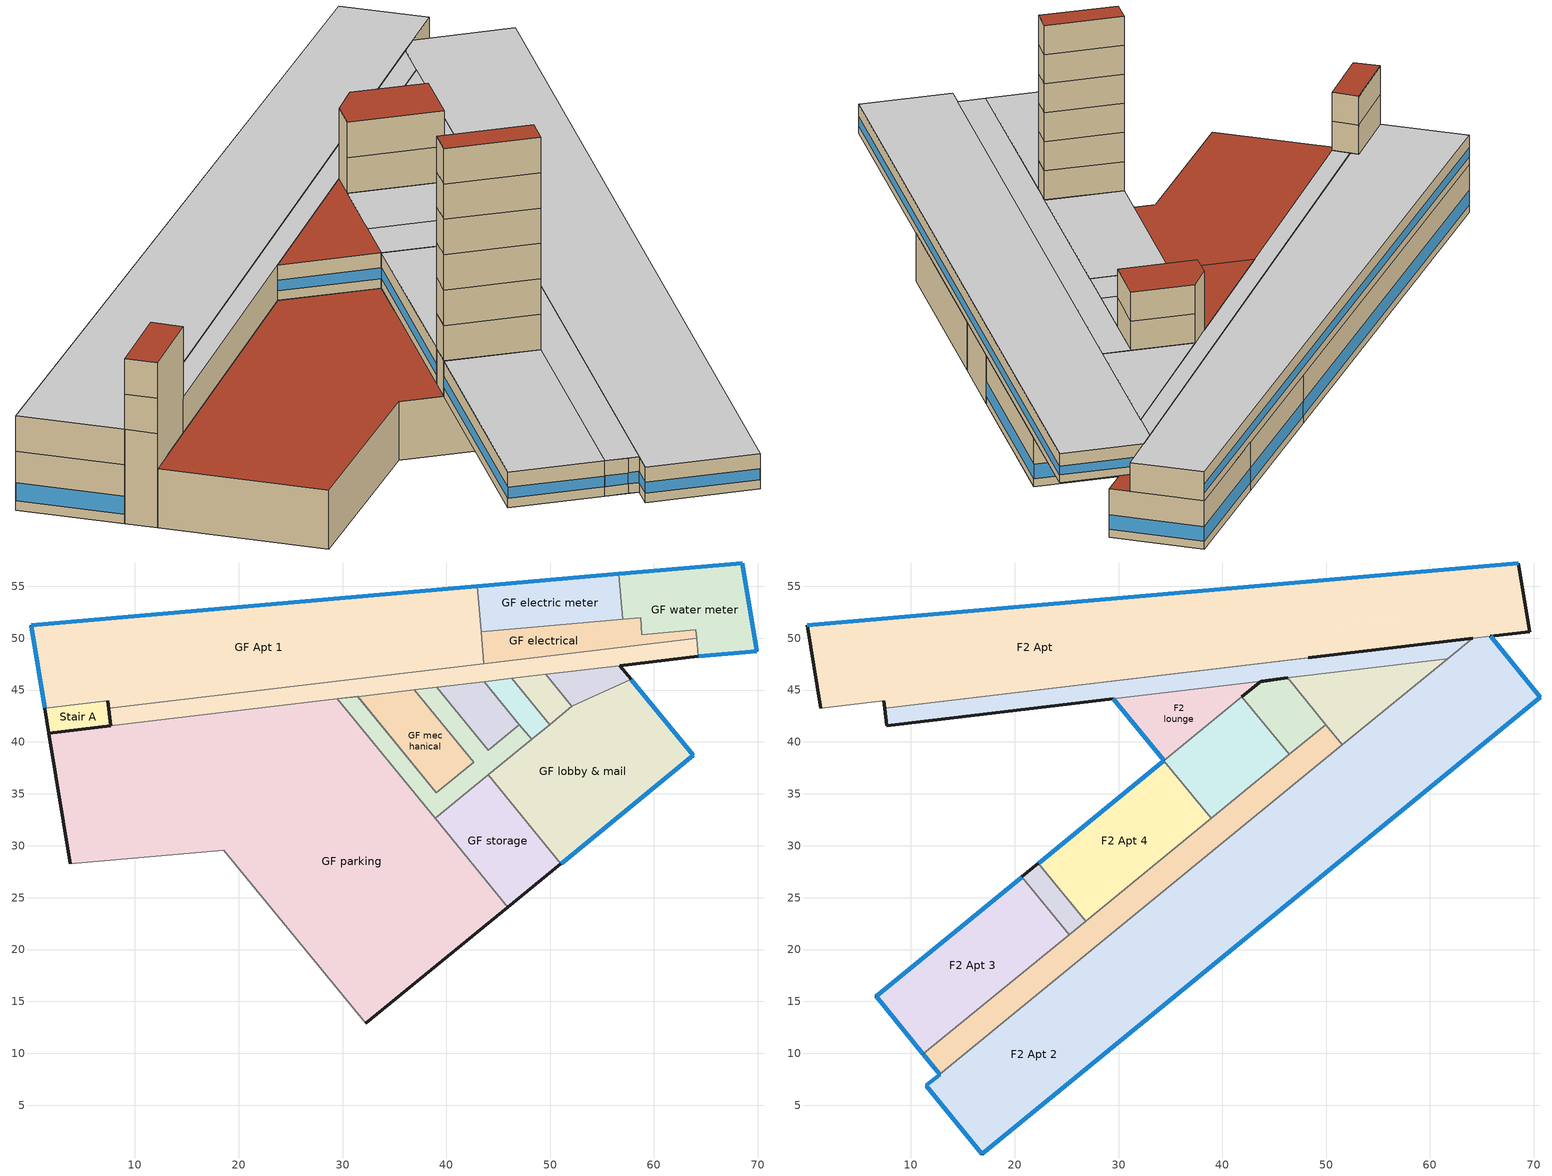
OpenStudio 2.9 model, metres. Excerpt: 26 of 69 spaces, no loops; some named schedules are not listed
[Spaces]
GF lobby & mail
 floor ground (Typical Insulated Carpeted 8in Slab Floor): 57.81,46.03 63.8,38.71 51.03,28.27 44.04,36.82 52.1,43.42 z0
 wall outside (Typical Insulated Steel Framed Exterior Wall R-15.63): 51.03,28.27 63.8,38.71 57.81,46.03 z0:4.72
 wall to FG staff restroom: 49.96,41.67 48.21,40.24 z0:4.72
 wall to GF package: 52.1,43.42 49.96,41.67 z0:4.72
 wall to GF tank room: 57.81,46.03 52.1,43.42 z0:4.72
 wall to GF storage: 44.04,36.82 51.03,28.27 z0:4.72
 wall to GF corridor 2: 48.21,40.24 44.04,36.82 z0:4.72
 window: 63.78,38.73 57.83,46.01 / 51.05,28.29 63.78,38.7 z0.76:2.18
GF mechanical
 floor ground (Typical Insulated Carpeted 8in Slab Floor): 36.93,45.02 42.63,38.05 39.05,35.13 31.48,44.38 z0
 wall to GF corridor: 36.93,45.02 31.48,44.38 z0:4.72
 wall to GF corridor 2: 31.48,44.38 39.05,35.13 42.63,38.05 36.93,45.02 z0:4.72
GF Elevator stair
 floor ground (Typical Insulated Carpeted 8in Slab Floor): 43.65,45.81 47.04,41.67 44.04,39.21 39.08,45.27 z0
 wall to FG staff restroom: 47.04,41.67 43.65,45.81 z0:4.72
 wall to GF corridor 2: 39.08,45.27 44.04,39.21 47.04,41.67 z0:4.72
 wall to GF corridor: 43.65,45.81 39.08,45.27 z0:4.72
GF Apt 1
 floor ground (Typical Insulated Carpeted 6in Slab Floor): 42.97,55 43.62,47.54 7.45,43.23 7.36,43.98 1.31,43.26 0,51.24 z0
 wall outside (Typical Insulated Steel Framed Exterior Wall R-15.63): 42.97,55 0,51.24 1.31,43.26 z0:4.72
 wall to GF electric meter: 43.35,50.62 42.97,55 z0:4.72
 wall to GF electrical: 43.62,47.54 43.35,50.62 z0:4.72
 wall to GF corridor: 7.45,43.23 43.62,47.54 z0:4.72
 wall to Stair A: 1.31,43.26 7.36,43.98 7.45,43.23 z0:4.72
 window: 42.94,55 0.03,51.24 z0.76:2.18; 0,51.21 1.31,43.29 z0.76:2.19
GF water meter
 floor ground (Typical Insulated Carpeted 8in Slab Floor): 68.52,57.24 69.91,48.74 64.27,48.24 64.05,50.79 58.82,50.34 58.71,51.97 57.02,51.82 56.63,56.2 z0
 wall outside (Typical Insulated Steel Framed Exterior Wall R-15.63): 64.27,48.24 69.91,48.74 68.52,57.24 56.63,56.2 z0:4.72
 wall to GF electrical: 57.02,51.82 58.71,51.97 58.82,50.34 64.05,50.79 64.12,49.98 z0:4.72
 wall to GF electric meter: 56.63,56.2 57.02,51.82 z0:4.72
 wall to GF corridor: 64.12,49.98 64.27,48.24 z0:4.72
 window: 64.3,48.25 69.89,48.74 / 69.91,48.76 68.52,57.21 z0.76:2.19; 68.49,57.24 56.66,56.2 z0.76:2.18
 roof outside: 64.27,48.24 67.21,48.5 65.83,50.18 64.12,49.98 z4.72
 roof outside (Typical IEAD Roof R-31.25): 67.21,48.5 69.91,48.74 69.6,50.63 65.83,50.18 z4.72
GF electric meter
 floor ground (Typical Insulated Carpeted 8in Slab Floor): 56.63,56.2 57.02,51.82 43.35,50.62 42.97,55 z0
 wall outside (Typical Insulated Steel Framed Exterior Wall R-15.63): 56.63,56.2 42.97,55 z0:4.72
 wall to GF electrical: 43.35,50.62 57.02,51.82 z0:4.72
 window: 56.61,56.2 42.99,55 z0.76:2.18
GF parking
 floor ground (Typical Insulated Carpeted 8in Slab Floor): 29.5,44.14 45.92,24.08 32.23,12.89 18.57,29.59 3.77,28.29 1.71,40.86 z0
 wall outside (Typical Insulated Steel Framed Exterior Wall R-15.63): 32.23,12.89 45.92,24.08 / 1.71,40.86 3.77,28.29 z0:4.72
 wall to GF corridor 2: 38.92,32.64 29.5,44.14 z0:4.72
 wall adiabatic (Typical Insulated Steel Framed Exterior Wall R-15.63): 3.77,28.29 18.57,29.59 32.23,12.89 z0:4.72
 wall to Stair A: 7.65,41.56 1.71,40.86 z0:4.72
 wall to GF storage: 45.92,24.08 38.92,32.64 z0:4.72
 wall to GF corridor: 29.5,44.14 7.65,41.56 z0:4.72
 roof outside (Typical IEAD Roof R-31.25): 20.68,27 34.37,38.2 29.5,44.14 1.71,40.86 3.77,28.29 18.57,29.59 z4.72
GF storage
 floor ground (Typical Insulated Carpeted 8in Slab Floor): 44.04,36.82 51.03,28.27 45.92,24.08 38.92,32.64 z0
 wall outside (Typical Insulated Steel Framed Exterior Wall R-15.63): 45.92,24.08 51.03,28.27 z0:4.72
 wall to GF corridor 2: 44.04,36.82 38.92,32.64 z0:4.72
Stair A
 floor ground (Typical Insulated Carpeted 8in Slab Floor): 7.36,43.98 7.65,41.56 1.71,40.86 1.31,43.26 z0
 wall outside (Typical Insulated Steel Framed Exterior Wall R-15.63): 1.71,40.86 7.65,41.56 z4.72:13.26; 1.31,43.26 1.71,40.86 / 7.65,41.56 7.36,43.98 z10.41:13.26; 7.65,41.56 7.36,43.98 z4.72:7.57; 1.31,43.26 1.71,40.86 z0:7.57; 1.31,43.26 1.71,40.86 / 7.65,41.56 7.36,43.98 z7.57:10.41
 wall to GF corridor: 7.65,41.56 7.45,43.23 z0:4.72
 wall to F2 Apt: 7.36,43.98 1.31,43.26 z4.72:7.57
 wall to F3 Apt 1: 7.36,43.98 1.31,43.26 z7.57:10.41
 wall to F4 Apt 1: 7.36,43.98 1.31,43.26 z10.41:13.26
 roof outside (Typical IEAD Roof R-31.25): 1.71,40.86 7.65,41.56 7.36,43.98 1.31,43.26 z13.26
FG staff restroom
 floor ground (Typical Insulated Carpeted 8in Slab Floor): 46.32,46.13 49.96,41.67 48.21,40.24 43.65,45.81 z0
 wall to GF corridor 2: 47.04,41.67 48.21,40.24 z0:4.72
 wall to GF corridor: 46.32,46.13 43.65,45.81 z0:4.72
 wall to GF package: 49.96,41.67 46.32,46.13 z0:4.72
GF package
 floor ground: 49.58,46.51,0 52.1,43.42,0 49.96,41.67,-0.01 46.32,46.13,-0.01
 wall to GF corridor: 49.58,46.51,4.72 49.58,46.51,0 46.32,46.13,-0.01 46.32,46.13,4.71
 wall to GF tank room: 52.1,43.42 49.58,46.51 z0:4.72
GF electrical
 floor ground (Typical Insulated Carpeted 8in Slab Floor): 58.71,51.97 58.82,50.34 64.05,50.79 64.12,49.98 43.62,47.54 43.35,50.62 z0
 wall to GF corridor: 43.62,47.54 64.12,49.98 z0:4.72
GF tank room
 floor ground (Typical Insulated Carpeted 8in Slab Floor): 56.73,47.35 57.81,46.03 52.1,43.42 49.58,46.51 z0
 wall outside (Typical Insulated Steel Framed Exterior Wall R-15.63): 57.81,46.03 56.73,47.35 z0:4.72
 wall to GF corridor: 56.73,47.35 49.58,46.51 z0:4.72
GF corridor
 floor ground (Typical Insulated Carpeted 8in Slab Floor): 64.12,49.98 64.27,48.24 7.65,41.56 7.45,43.23 z0
 wall outside (Typical Insulated Steel Framed Exterior Wall R-15.63): 56.73,47.35 64.27,48.24 z0:4.72
 wall to GF corridor 2: 29.5,44.14 31.48,44.38 / 36.93,45.02 39.08,45.27 z0:4.72
 roof outside: 7.65,41.56 64.27,48.24 64.12,49.98 7.45,43.23 z4.72
GF corridor 2
 floor ground (Typical Insulated Carpeted 8in Slab Floor): 39.08,45.27 44.04,39.21 47.04,41.67 48.21,40.24 38.92,32.64 29.5,44.14 31.46,44.4 39.05,35.13 42.63,38.05 36.93,45.02 z0
F2 Apt 2
 floor to GF parking: 40.52,30.67 45.92,24.08 32.23,12.89 26.84,19.48 z4.72
 floor to GF storage: 45.64,34.86 51.03,28.27 45.92,24.08 40.52,30.67 z4.72
 floor adiabatic (Typical Insulated Carpeted 6in Slab Floor): 26.84,19.48 32.23,12.89 16.85,0.3 11.46,6.89 z4.72
 floor to GF lobby & mail: 58.41,45.3 63.8,38.71 51.03,28.27 45.64,34.86 z4.72
 floor ground (Typical Insulated Carpeted 6in Slab Floor): 67.21,48.5 70.64,44.31 63.8,38.71 58.41,45.3 61.71,48 64.27,48.24 z4.72
 floor ground: 65.83,50.18 67.21,48.5 64.27,48.24 61.71,48 64.12,49.98 z4.72
 wall outside (Typical Insulated Steel Framed Exterior Wall R-15.63): 12.78,7.97 11.46,6.89 16.85,0.3 70.64,44.31 65.83,50.18 z4.72:7.57
 wall to F2 Apt: 65.83,50.18 64.12,49.98 z4.72:7.57
 wall to F2 corridor 2: 51.57,39.71 12.78,7.97 z4.72:7.57
 wall to F2 elevator lobby: 61.71,48 51.57,39.71 z4.72:7.57
 wall to F2 corridor: 64.12,49.98 61.71,48 z4.72:7.57
 window: 16.87,0.32 70.62,44.29 / 70.62,44.33 65.85,50.16 / 11.47,6.87 16.83,0.32 z5.48:6.34; 12.76,7.96 11.48,6.91 z5.48:6.36
 ceiling to F3 Apt 2: 16.85,0.3 70.64,44.31 65.83,50.18 64.12,49.98 11.46,6.89 z7.57
F2 lounge
 floor ground (Typical Insulated Carpeted 8in Slab Floor): 43.73,45.86 43.66,45.8 43.62,45.85 z4.72
 floor to GF Elevator stair: 43.62,45.85 43.66,45.8 40.65,43.34 39.05,45.3 z4.72
 floor to GF corridor 2: 39.05,45.3 40.65,43.34 39.24,42.19 36.9,45.05 z4.72; 31.46,44.4 35.67,39.26 34.37,38.2 29.49,44.16 z4.72
 floor to GF mechanical: 36.9,45.05 39.24,42.19 35.67,39.26 31.46,44.4 z4.72
 wall outside (Typical Insulated Steel Framed Exterior Wall R-15.63): 41.89,44.35 43.73,45.86 / 29.49,44.16 34.37,38.2 z4.72:7.57
 wall to F2 corridor: 43.73,45.86 29.49,44.16 z4.72:7.57
 wall to F2 multipurpose: 34.37,38.2 41.89,44.35 z4.72:7.57
 window: 29.5,44.14 34.35,38.22 z5.48:6.34
 roof outside (Typical IEAD Roof R-31.25): 34.37,38.2 43.73,45.86 29.49,44.16 z7.57
F2 Apt 3
 floor adiabatic (Typical Insulated Carpeted 6in Slab Floor): 20.68,27 25.24,21.44 11.18,9.94 6.62,15.5 z4.72
 wall outside (Typical Insulated Steel Framed Exterior Wall R-15.63): 20.68,27 6.62,15.5 11.18,9.94 z4.72:7.57
 wall to F2 corridor 2: 11.18,9.94 25.24,21.44 z4.72:7.57
 wall to Stair B (Typical Insulated Steel Framed Exterior Wall R-15.63): 25.24,21.44 20.68,27 z4.72:7.57
 window: 6.64,15.48 11.16,9.96 / 20.67,26.99 6.64,15.52 z5.48:6.34
 ceiling to F3 Apt 3: 11.18,9.94 25.24,21.44 20.68,27 6.62,15.5 z7.57
F2 Apt 4
 floor to GF parking: 34.37,38.2 38.92,32.64 26.82,22.74 22.27,28.3 z4.72
 wall outside (Typical Insulated Steel Framed Exterior Wall R-15.63): 34.37,38.2 22.27,28.3 z4.72:7.57
 wall to F2 multipurpose: 38.92,32.64 34.37,38.2 z4.72:7.57
 wall to F2 corridor 2: 26.82,22.74 38.92,32.64 z4.72:7.57
 wall to Stair B (Typical Insulated Steel Framed Exterior Wall R-15.63): 22.27,28.3 26.82,22.74 z4.72:7.57
 window: 34.35,38.18 22.29,28.32 z5.48:6.34
 ceiling to F3 Apt 4: 26.82,22.74 38.92,32.64 34.37,38.2 22.27,28.3 z7.57
F2 multipurpose
 floor to GF Elevator stair: 41.89,44.35 45.27,40.22 44.04,39.21 40.65,43.34 z4.72
 floor to GF mechanical: 39.24,42.19 42.63,38.05 39.05,35.13 35.67,39.26 z4.72
 floor to GF corridor 2: 45.27,40.22 46.44,38.79 38.92,32.64 34.37,38.2 35.67,39.26 39.05,35.13 z4.72; 40.65,43.34 44.04,39.21 42.63,38.05 39.24,42.19 z4.72
 wall to F2 corridor 2: 38.92,32.64 46.44,38.79 z4.72:7.57
 wall to Stair D (Typical Insulated Steel Framed Exterior Wall R-15.63): 46.44,38.79 41.89,44.35 z4.72:7.57
 ceiling to F3 exercise: 41.92,35.09 46.44,38.79 41.89,44.35 37.37,40.66 z7.57
 ceiling to F3 laundry: 38.92,32.64 41.92,35.09 37.37,40.66 34.37,38.2 z7.57
F2 elevator lobby
 floor ground (Typical Insulated Carpeted 8in Slab Floor): 61.71,48 58.41,45.3 56.69,47.4 z4.72
 floor to GF lobby & mail: 57.81,46.03 58.41,45.3 51.57,39.71 49.96,41.67 52.1,43.42 z4.72
 floor to GF package: 49.54,46.55 52.1,43.42 49.96,41.67 46.28,46.16 z4.72
 floor to GF tank room: 56.69,47.4 57.81,46.03 52.1,43.42 49.54,46.55 z4.72
 wall to F2 corridor: 61.71,48 46.28,46.16 z4.72:7.57
 wall to Stair D (Typical Insulated Steel Framed Exterior Wall R-15.63): 46.28,46.16 49.96,41.67 z4.72:7.57
 wall to F2 corridor 2: 49.96,41.67 51.57,39.71 z4.72:7.57
 ceiling to F3 elevator lobby: 51.57,39.71 61.71,48 46.28,46.16 z7.57
F2 corridor 2
 floor to GF parking: 38.92,32.64 40.52,30.67 26.84,19.48 25.24,21.44 z4.72
 floor adiabatic (Typical Insulated Carpeted 8in Slab Floor): 25.24,21.44 26.84,19.48 12.78,7.97 11.18,9.94 z4.72
 floor to GF storage: 44.04,36.82 45.64,34.86 40.52,30.67 38.92,32.64 z4.72
 floor to GF lobby & mail: 49.96,41.67 51.57,39.71 45.64,34.86 44.04,36.82 z4.72
 wall outside (Typical Insulated Steel Framed Exterior Wall R-15.63): 11.18,9.94 12.27,8.6 12.78,7.97 z4.72:7.57
 wall to Stair D (Typical Insulated Steel Framed Exterior Wall R-15.63): 49.96,41.67 46.44,38.79 z4.72:7.57
 wall to Stair B (Typical Insulated Steel Framed Exterior Wall R-15.63): 26.82,22.74 25.24,21.44 z4.72:7.57
 window: 11.19,9.92 12.25,8.62 z5.48:6.36; 12.28,8.58 12.77,7.99 z5.48:6.39
 ceiling to F3 corridor 2: 12.78,7.97 51.57,39.71 49.96,41.67 11.18,9.94 z7.57
Stair B
 floor to GF parking: 22.27,28.3 26.82,22.74 25.24,21.44 20.68,27 z4.72
 floor ground: 22.27,28.3 26.82,22.74 25.24,21.44 20.68,27 z21.79; 22.27,28.3 26.82,22.74 25.24,21.44 20.68,27 z18.94; 22.27,28.3 26.82,22.74 25.24,21.44 20.68,27 z16.1; 22.27,28.3 26.82,22.74 25.24,21.44 20.68,27 z13.26
 wall outside (Typical Insulated Steel Framed Exterior Wall R-15.63): 22.27,28.3 20.68,27 z21.79:24.63; 22.27,28.3 20.68,27 z18.94:21.79; 22.27,28.3 20.68,27 z16.1:18.94; 22.27,28.3 20.68,27 z13.26:16.1; 22.27,28.3 20.68,27 z10.41:13.26; 22.27,28.3 20.68,27 z7.57:10.41; 22.27,28.3 20.68,27 z4.72:7.57
 wall to F8 corridor (Typical Insulated Steel Framed Exterior Wall R-15.63): 25.24,21.44 26.82,22.74 z21.79:24.63
 wall to F8 Apt 2 (Typical Insulated Steel Framed Exterior Wall R-15.63): 20.68,27 25.24,21.44 z21.79:24.63
 wall to F7 Apt 2 (Typical Insulated Steel Framed Exterior Wall R-15.63): 20.68,27 25.24,21.44 z18.94:21.79
 wall to F6 Apt 2 (Typical Insulated Steel Framed Exterior Wall R-15.63): 20.68,27 25.24,21.44 z16.1:18.94
 wall to F5 Apt 2 (Typical Insulated Steel Framed Exterior Wall R-15.63): 20.68,27 25.24,21.44 z13.26:16.1
 wall to F4 Apt 3 (Typical Insulated Steel Framed Exterior Wall R-15.63): 20.68,27 25.24,21.44 z10.41:13.26
 wall to F3 Apt 3 (Typical Insulated Steel Framed Exterior Wall R-15.63): 20.68,27 25.24,21.44 z7.57:10.41
 wall to F8 Apt 3 (Typical Insulated Steel Framed Exterior Wall R-15.63): 26.82,22.74 22.27,28.3 z21.79:24.63
 wall to F7 Apt 3 (Typical Insulated Steel Framed Exterior Wall R-15.63): 26.82,22.74 22.27,28.3 z18.94:21.79
 wall to F6 Apt 3 (Typical Insulated Steel Framed Exterior Wall R-15.63): 26.82,22.74 22.27,28.3 z16.1:18.94
 wall to F5 Apt 3 (Typical Insulated Steel Framed Exterior Wall R-15.63): 26.82,22.74 22.27,28.3 z13.26:16.1
 wall to F4 Apt 4 (Typical Insulated Steel Framed Exterior Wall R-15.63): 26.82,22.74 22.27,28.3 z10.41:13.26
 wall to F3 Apt 4 (Typical Insulated Steel Framed Exterior Wall R-15.63): 26.82,22.74 22.27,28.3 z7.57:10.41
 wall to F6 corridor (Typical Insulated Steel Framed Exterior Wall R-15.63): 25.24,21.44 26.82,22.74 z16.1:18.94
 wall to F7 corridor (Typical Insulated Steel Framed Exterior Wall R-15.63): 25.24,21.44 26.82,22.74 z18.94:21.79
 wall to F4 corridor 2 (Typical Insulated Steel Framed Exterior Wall R-15.63): 25.24,21.44 26.82,22.74 z10.41:13.26
 wall to F5 corridor (Typical Insulated Steel Framed Exterior Wall R-15.63): 25.24,21.44 26.82,22.74 z13.26:16.1
 wall to F3 corridor 2 (Typical Insulated Steel Framed Exterior Wall R-15.63): 25.24,21.44 26.82,22.74 z7.57:10.41
 roof outside (Typical IEAD Roof R-31.25): 25.24,21.44 26.82,22.74 22.27,28.3 20.68,27 z24.63
 roof outside: 25.24,21.44 26.82,22.74 22.27,28.3 20.68,27 z10.41; 25.24,21.44 26.82,22.74 22.27,28.3 20.68,27 z7.57
F2 Apt
 floor to GF Apt 1: 42.97,55 43.62,47.54 7.45,43.23 7.36,43.98 1.31,43.26 0,51.24 z4.72
 floor to GF electrical: 58.71,51.97 58.89,49.35 43.62,47.54 43.35,50.62 z4.72; 64.05,50.79 64.12,49.98 58.89,49.35 58.82,50.34 z4.72
 floor to GF electric meter: 56.63,56.2 57.02,51.82 43.35,50.62 42.97,55 z4.72
 floor to GF water meter: 68.52,57.24 69.6,50.63 64.12,49.98 64.05,50.79 58.82,50.34 58.71,51.97 57.02,51.82 56.63,56.2 z4.72
 wall outside (Typical Insulated Steel Framed Exterior Wall R-15.63): 7.36,43.98 7.45,43.23 / 65.83,50.18 69.6,50.63 68.52,57.24 0,51.24 1.31,43.26 z4.72:7.57
 wall to F2 corridor: 7.45,43.23 64.12,49.98 z4.72:7.57
 window: 68.49,57.24 0.03,51.24 z5.48:6.34
 ceiling to F3 Apt 1: 7.45,43.23 69.6,50.63 68.52,57.24 0,51.24 1.31,43.26 7.36,43.98 z7.57
Stair D
 floor to GF corridor 2: 47.04,41.67 48.21,40.24 46.44,38.79 45.27,40.22 z4.72
 floor to GF Elevator stair: 43.66,45.8 47.04,41.67 45.27,40.22 41.89,44.35 z4.72
 floor to FG staff restroom: 46.28,46.16 49.96,41.67 48.21,40.24 43.66,45.8 z4.72
 wall outside (Typical Insulated Steel Framed Exterior Wall R-15.63): 46.28,46.16 43.66,45.8 41.89,44.35 z4.72:13.26
 wall to F4 electrical meter (Typical Insulated Steel Framed Exterior Wall R-15.63): 41.89,44.35 46.44,38.79 z10.41:13.26
 wall to F4 corridor 2 (Typical Insulated Steel Framed Exterior Wall R-15.63): 46.44,38.79 49.96,41.67 z10.41:13.26
 wall to F4 elevator lobby (Typical Insulated Steel Framed Exterior Wall R-15.63): 49.96,41.67 46.28,46.16 z10.41:13.26
 wall to F3 exercise (Typical Insulated Steel Framed Exterior Wall R-15.63): 41.89,44.35 46.44,38.79 z7.57:10.41
 wall to F3 corridor 2 (Typical Insulated Steel Framed Exterior Wall R-15.63): 46.44,38.79 49.96,41.67 z7.57:10.41
 wall to F3 elevator lobby (Typical Insulated Steel Framed Exterior Wall R-15.63): 49.96,41.67 46.28,46.16 z7.57:10.41
 roof outside (Typical IEAD Roof R-31.25): 46.44,38.79 49.96,41.67 46.28,46.16 43.66,45.8 41.89,44.35 z13.26
F2 corridor
 floor ground: 64.12,49.98 61.71,48 7.65,41.56 7.45,43.23 z4.72
 wall outside (Typical Insulated Steel Framed Exterior Wall R-15.63): 64.12,49.98 48.28,48.09 / 7.45,43.23 7.65,41.56 29.49,44.16 / 43.73,45.86 46.28,46.16 z4.72:7.57
 ceiling to F3 corridor 1: 7.65,41.56 61.71,48 64.12,49.98 7.45,43.23 z7.57
[Building]
90.1-2013-MidriseApartment-ASHRAE 169-2006-4A PRM baseline created: 2019-10-16 18:10:48 -0400: Space Type=189.1-2009 - MidriseApartment - Apartment - CZ4-8; Default Construction Set=189.1-2009 - CZ3 - MidriseApartment
[Site]
New York J F Kennedy IntL Ar: Latitude {deg}=40.65; Longitude {deg}=-73.8; Time Zone {hr}=-5; Elevation {m}=5
[ClimateZones]
Climate Zone Institution Name 1=ASHRAE; Climate Zone Document Name 1=ANSI/ASHRAE Standard 169; Climate Zone Document Year 1=2006; Climate Zone Institution Name 2=CEC; Climate Zone Document Name 2=California Climate Zone Descriptions; Climate Zone Document Year 2=1995
[SizingPeriod:DesignDay] Barometric Pressure {Pa}=101289; Sky Clearness=0; Rain Indicator=0; Snow Indicator=0; Day of Month=21; Daylight Saving Time Indicator=0; Humidity Indicating Type=Wetbulb; Dry-Bulb Temperature Range Modifier Type=DefaultMultipliers
Name | Maximum Dry-Bulb Temperature {C} | Daily Dry-Bulb Temperature Range {deltaC} | Humidity Indicating Conditions at Maximum Dry-Bulb | Wind Speed {m/s} | Wind Direction {deg} | Month | Day Type | Solar Model Indicator | ASHRAE Taub | ASHRAE Taud
New York Laguardia Arpt Ann Htg 99.6% Condns DB | -10.8 | 0 | -10.8 | 7.5 | 320 | 1 | WinterDesignDay | ASHRAEClearSky
New York Laguardia Arpt Ann Clg .4% Condns DB=>MWB | 33.5 | 7.7 | 23.5 | 5.6 | 270 | 7 | SummerDesignDay | ASHRAETau | 0.532 | 1.821
[Construction]
ExtSlabCarpet 4in ClimateZone 1-8: MAT-CC05 4 HW CONCRETE, CP02 CARPET PAD
Interior Floor: F16 Acoustic tile, F05 Ceiling air space resistance, M11 100mm lightweight concrete
Interior Wall: G01a 19mm gypsum board, F04 Wall air space resistance, G01a 19mm gypsum board
Interior Ceiling: M11 100mm lightweight concrete, F05 Ceiling air space resistance, F16 Acoustic tile
Exterior Door: F08 Metal surface, I01 25mm insulation board
Interior Window: Clear 3mm
Interior Door; Interior Partition: G05 25mm wood
ASHRAE 189.1-2009 ExtRoof IEAD ClimateZone 2-5: Roof Membrane, Roof Insulation [21], Metal Decking
ASHRAE 189.1-2009 ExtWindow ClimateZone 3: Theoretical Glass [202]
ASHRAE 189.1-2009 ExtWall SteelFrame ClimateZone 1-3: MAT-SHEATH, Wall Insulation [33], 1/2IN Gypsum
Typical Insulated Carpeted 8in Slab Floor: 8 in. Normalweight Concrete Floor, Typical Carpet Pad
Typical Insulated Carpeted 6in Slab Floor: 6 in. Normalweight Concrete Floor, Typical Carpet Pad
Typical Insulated Steel Framed Exterior Wall R-15.63: 25mm Stucco, 5/8 in. Gypsum Board, Typical Insulation R-13.45 11, 5/8 in. Gypsum Board
Typical IEAD Roof R-31.25: Roof Membrane, Metal Roof Surface, Typical Insulation R-15.61
[Material] Thermal Absorptance=0.9
Name | Roughness | Thickness {m} | Conductivity {W/m-K} | Density {kg/m3} | Specific Heat {J/kg-K} | Solar Absorptance | Visible Absorptance
MAT-CC05 4 HW CONCRETE | Rough | 0.1016 | 1.311 | 2240 | 836.8 | 0.85 | 0.85
1/2IN Gypsum | Smooth | 0.0127 | 0.16 | 784.9 | 830 | 0.4 | 0.4
Roof Membrane | VeryRough | 0.0095 | 0.16 | 1121.29 | 1460 | 0.7 | 0.7
Metal Decking | MediumSmooth | 0.0015 | 45.006 | 7680 | 418.4 | 0.6 | 0.6
F16 Acoustic tile | MediumSmooth | 0.0191 | 0.06 | 368 | 590 | 0.3 | 0.3
M11 100mm lightweight concrete | MediumRough | 0.1016 | 0.53 | 1280 | 840 | 0.5 | 0.5
G01a 19mm gypsum board | MediumSmooth | 0.019 | 0.16 | 800 | 1090 | 0.4 | 0.4
F08 Metal surface; Metal Roof Surface | Smooth | 0.0008 | 45.28 | 7824 | 500 | 0.7 | 0.7
I01 25mm insulation board | MediumRough | 0.0254 | 0.03 | 43 | 1210 | 0.6 | 0.6
G05 25mm wood | MediumSmooth | 0.0254 | 0.15 | 608 | 1630 | 0.5 | 0.5
Roof Insulation [21] | MediumRough | 0.2105 | 0.049 | 265 | 836.8 | 0.7 | 0.7
Wall Insulation [33] | MediumRough | 0.0781 | 0.045 | 265 | 836.8 | 0.7 | 0.7
25mm Stucco | Smooth | 0.0254 | 0.72 | 1856 | 840 | 0.7 | 0.7
5/8 in. Gypsum Board | MediumSmooth | 0.0159 | 0.16 | 800 | 1090 | 0.7 | 0.7
8 in. Normalweight Concrete Floor | MediumRough | 0.2032 | 2.31 | 2322 | 832 | 0.7 | 0.7
6 in. Normalweight Concrete Floor | MediumRough | 0.1524 | 2.31 | 2322 | 832 | 0.7 | 0.7
[Material:NoMass] Roughness=Smooth; Thermal Absorptance=0.9
Name | Thermal Resistance {m2-K/W} | Solar Absorptance | Visible Absorptance
CP02 CARPET PAD | 0.1 | 0.8 | 0.8
MAT-SHEATH | 0.1 | 0.7 | 0.7
Typical Carpet Pad | 0.21648 | 0.7 | 0.8
Typical Insulation R-13.45 11 | 2.368 | 0.7 | 0.7
Typical Insulation R-15.61 | 2.74908 | 0.7 | 0.7
[Material:AirGap]
Name | Thermal Resistance {m2-K/W}
F05 Ceiling air space resistance | 0.18
F04 Wall air space resistance | 0.15
[WindowMaterial:Glazing] Optical Data Type=SpectralAverage; Thickness {m}=0.003; Back Side Solar Reflectance at Normal Incidence=0; Back Side Visible Reflectance at Normal Incidence=0; Infrared Transmittance at Normal Incidence=0; Dirt Correction Factor for Solar and Visible Transmittance=1; Solar Diffusing=No
Name | Solar Transmittance at Normal Incidence | Front Side Solar Reflectance at Normal Incidence | Visible Transmittance at Normal Incidence | Front Side Visible Reflectance at Normal Incidence | Front Side Infrared Hemispherical Emissivity | Back Side Infrared Hemispherical Emissivity | Conductivity {W/m-K}
Clear 3mm | 0.837 | 0.075 | 0.898 | 0.081 | 0.84 | 0.84 | 0.9
Theoretical Glass [202] | 0.375 | 0.6 | 0.3192 | 0.6308 | 0.9 | 0.9 | 0.0192
[DefaultConstructionSet]
189.1-2009 - CZ3 - MidriseApartment: Default Exterior Surface Constructions=Default Surface Constructions 22; Default Interior Surface Constructions=Default Surface Constructions 23; Default Ground Contact Surface Constructions=Default Surface Constructions 24; Default Exterior SubSurface Constructions=Default Sub Surface Constructions 15; Default Interior SubSurface Constructions=Default Sub Surface Constructions 16; Interior Partition Construction=Interior Partition
[DefaultSurfaceConstructions]
Name | Floor Construction | Wall Construction | Roof Ceiling Construction
Default Surface Constructions 22 | ExtSlabCarpet 4in ClimateZone 1-8 | ASHRAE 189.1-2009 ExtWall SteelFrame ClimateZone 1-3 | ASHRAE 189.1-2009 ExtRoof IEAD ClimateZone 2-5
Default Surface Constructions 23 | Interior Floor | Interior Wall | Interior Ceiling
Default Surface Constructions 24 | ExtSlabCarpet 4in ClimateZone 1-8 | ExtSlabCarpet 4in ClimateZone 1-8 | ExtSlabCarpet 4in ClimateZone 1-8
[DefaultSubSurfaceConstructions]
Name | Fixed Window Construction | Operable Window Construction | Door Construction | Tubular Daylight Dome Construction | Tubular Daylight Diffuser Construction
Default Sub Surface Constructions 15 | ASHRAE 189.1-2009 ExtWindow ClimateZone 3 | ASHRAE 189.1-2009 ExtWindow ClimateZone 3 | Exterior Door | Interior Window | Interior Window
Default Sub Surface Constructions 16 | Interior Window | Interior Window | Interior Door
[ThermostatSetpoint:DualSetpoint]
Name | Heating Setpoint Temperature Schedule | Cooling Setpoint Temperature Schedule
Thermostat Setpoint Dual Setpoint 1; Thermostat Setpoint Dual Setpoint 23; Thermostat Setpoint Dual Setpoint 26; Thermostat Setpoint Dual Setpoint 27; Thermostat Setpoint Dual Setpoint 29 | MidriseApartment Apartment HtgSetp | MidriseApartment Apartment ClgSetp
Thermostat Setpoint Dual Setpoint 34; Thermostat Setpoint Dual Setpoint 37; Thermostat Setpoint Dual Setpoint 44; Thermostat Setpoint Dual Setpoint 45 | MidriseApartment Corridor HtgSetp | MidriseApartment Corridor ClgSetp
Thermostat Setpoint Dual Setpoint 46; Thermostat Setpoint Dual Setpoint 59 | Lobby HtgSetp | Lobby ClgSetp
Thermostat Setpoint Dual Setpoint 47; Thermostat Setpoint Dual Setpoint 48; Thermostat Setpoint Dual Setpoint 49; Thermostat Setpoint Dual Setpoint 58 | MidriseApartment Corridor HtgSetp
Thermostat Setpoint Dual Setpoint 51; Thermostat Setpoint Dual Setpoint 52; Thermostat Setpoint Dual Setpoint 53; Thermostat Setpoint Dual Setpoint 54; Thermostat Setpoint Dual Setpoint 55; Thermostat Setpoint Dual Setpoint 56; Thermostat Setpoint Dual Setpoint 57 | Mech/Elec/Storage HtgSetp | Mech/Elec/Storage ClgSetp
Thermostat Setpoint Dual Setpoint 66; Thermostat Setpoint Dual Setpoint 67 | laundry/amenity/excersie HtgSetp | laundry/amenity/excersie ClgSetp
[BuildingStory]
Name | Nominal Z Coordinate {m} | Nominal Floor to Floor Height {m}
Building Story 1; Building Story 19; Building Story 20; Building Story 21; Building Story 25; Building Story 37 | 0 | 4.7244
Building Story 2; Building Story 4; Building Story 8; Building Story 9; Building Story 10; Building Story 11; Building Story 12; Building Story 13; Building Story 14; Building Story 15; Building Story 16; Building Story 17; Building Story 28; Building Story 30 | 0 | 2.843784
Building Story 18 | 2.843784 | 2.843784
Building Story 22 | 0 | 13.2558
Building Story 23; Building Story 24 | 0 | 19.9065
Building Story 26; Building Story 29 | 0 | 8.531352
Building Story 27 | 0 | 11.3751
Building Story 31; Building Story 32; Building Story 33; Building Story 34; Building Story 35; Building Story 36 | 0 | 4.75488
Building Story 38 | 0 | 4.572
[Space] Default Construction Set=189.1-2009 - CZ3 - MidriseApartment
Name | Space Type | Building Story | Thermal Zone
GF lobby & mail | 189.1-2009 - Office - Lobby - CZ4-8 | Building Story 1 | Thermal Zone: GF lobby & mail
GF mechanical | 189.1-2009 - Office - Elec/MechRoom - CZ4-8 | Building Story 1 | Thermal Zone: GF mechanical
GF Elevator stair | 189.1-2009 - Office - Stair - CZ4-8 | Building Story 1 | Thermal Zone: GF Elevator stair
GF Apt 1 | 189.1-2009 - MidriseApartment - Apartment - CZ4-8 | Building Story 1 | Thermal Zone: GF Apt 1
GF water meter | 189.1-2009 - Office - Elec/MechRoom - CZ4-8 | Building Story 1 | Thermal Zone: GF water meter
GF electric meter | 189.1-2009 - Office - Elec/MechRoom - CZ4-8 | Building Story 1 | Thermal Zone: GF electric meter
F2 Apt 2 | 189.1-2009 - MidriseApartment - Apartment - CZ4-8 | Building Story 2 | Thermal Zone: F2 Apt 2
F2 lounge | 189.1-2009 - Office - BreakRoom - CZ4-8 | Building Story 2 | Thermal Zone: F2 lounge
F2 Apt 3 | 189.1-2009 - MidriseApartment - Apartment - CZ4-8 | Building Story 2 | Thermal Zone: F2 Apt 3
F2 Apt 4 | 189.1-2009 - MidriseApartment - Apartment - CZ4-8 | Building Story 2 | Thermal Zone: F2 Apt 4
F2 multipurpose | 189.1-2009 - Office - BreakRoom - CZ4-8 | Building Story 2 | Thermal Zone: F2 multipurpose
F2 elevator lobby | 189.1-2009 - Office - Lobby - CZ4-8 | Building Story 2 | Thermal Zone: F2 elevator lobby
F2 corridor 2 | 189.1-2009 - Office - Corridor - CZ4-8 | Building Story 2 | Thermal Zone: F2 corridor 2
GF parking | 189.1-2009 - Office - Storage - CZ4-8 | Building Story 1 | Thermal Zone: GF parking
GF storage | 189.1-2009 - Office - Storage - CZ4-8 | Building Story 1 | Thermal Zone: GF storage
Stair A | 189.1-2009 - Office - Stair - CZ4-8 | Building Story 1 | Thermal Zone: Stair A
Stair B | 189.1-2009 - Office - Stair - CZ4-8 | Building Story 8 | Thermal Zone: Stair B
F2 Apt | 189.1-2009 - MidriseApartment - Apartment - CZ4-8 | Building Story 2 | Thermal Zone: F2 Apt
Stair D | 189.1-2009 - Office - Stair - CZ4-8 | Building Story 4 | Thermal Zone: Stair D
F2 corridor | 189.1-2009 - Office - Corridor - CZ4-8 | Building Story 2 | Thermal Zone: F2 corridor
FG staff restroom | 189.1-2009 - Office - Restroom - CZ4-8 | Building Story 1 | Thermal Zone: FG staff restroom
GF package | 189.1-2009 - Office - Storage - CZ4-8 | Building Story 1 | Thermal Zone: GF package
GF electrical | 189.1-2009 - Office - Elec/MechRoom - CZ4-8 | Building Story 1 | Thermal Zone: GF electrical
GF tank room | 189.1-2009 - Office - Elec/MechRoom - CZ4-8 | Building Story 1 | Thermal Zone: GF tank room
GF corridor | 189.1-2009 - Office - Corridor - CZ4-8 | Building Story 1 | Thermal Zone: GF corridor
GF corridor 2 | 189.1-2009 - Office - Corridor - CZ4-8 | Building Story 1 | Thermal Zone: GF corridor 3
[SpaceType]
Name | Default Schedule Set | Design Specification Outdoor Air Object | Standards Building Type | Standards Space Type
189.1-2009 - MidriseApartment - Apartment - CZ4-8 | 189.1-2009 - MidriseApartment - Apartment - CZ4-8 Schedule Set | 189.1-2009 - MidriseApartment - Apartment - CZ4-8 Ventilation | MidriseApartment | Apartment
189.1-2009 - Office - Corridor - CZ4-8 | 189.1-2009 - Office - Corridor - CZ4-8 Schedule Set | 189.1-2009 - Office - Corridor - CZ4-8 Ventilation | Office | Corridor
189.1-2009 - Office - Lobby - CZ4-8 | 189.1-2009 - Office - Lobby - CZ4-8 Schedule Set | 189.1-2009 - Office - Lobby - CZ4-8 Ventilation | Office | Lobby
189.1-2009 - Office - BreakRoom - CZ4-8 | 189.1-2009 - Office - BreakRoom - CZ4-8 Schedule Set | 189.1-2009 - Office - BreakRoom - CZ4-8 Ventilation | Office | BreakRoom
189.1-2009 - Office - Stair - CZ4-8 | 189.1-2009 - Office - Stair - CZ4-8 Schedule Set | 189.1-2009 - Office - Stair - CZ4-8 Ventilation | Office | Stair
189.1-2009 - Office - Elec/MechRoom - CZ4-8 | 189.1-2009 - Office - Elec/MechRoom - CZ4-8 Schedule Set | 189.1-2009 - Office - Elec/MechRoom - CZ4-8 Ventilation | Office | Elec/MechRoom
189.1-2009 - Office - Storage - CZ4-8 | 189.1-2009 - Office - Storage - CZ4-8 Schedule Set | 189.1-2009 - Office - Storage - CZ4-8 Ventilation | Office | Storage
189.1-2009 - Office - Restroom - CZ4-8 | 189.1-2009 - Office - Restroom - CZ4-8 Schedule Set | 189.1-2009 - Office - Restroom - CZ4-8 Ventilation | Office | Restroom
[DefaultScheduleSet]
Name | Number of People Schedule | People Activity Level Schedule | Lighting Schedule | Electric Equipment Schedule | Infiltration Schedule
189.1-2009 - MidriseApartment - Apartment - CZ4-8 Schedule Set | MidriseApartment Apartment Occ | MidriseApartment Activity | MidriseApartment Apartment Light | MidriseApartment Apartment Equip | MidriseApartment Infil
189.1-2009 - Office - Corridor - CZ4-8 Schedule Set | Office Work Occ | Office Activity 1 | Common Area  Light | Common Area Equip | Office Infil Quarter On
189.1-2009 - Office - Lobby - CZ4-8 Schedule Set | Common Space Occ | Office Activity 2 | Common Area  Light | Common Area Equip | Office Infil Quarter On
189.1-2009 - Office - BreakRoom - CZ4-8 Schedule Set | Common Space Occ | Office Activity 4 | Common Area  Light | Common Area Equip | Office Infil Quarter On
189.1-2009 - Office - Stair - CZ4-8 Schedule Set; 189.1-2009 - Office - Storage - CZ4-8 Schedule Set |  |  | Common Area  Light |  | Office Infil Quarter On
189.1-2009 - Office - Elec/MechRoom - CZ4-8 Schedule Set |  |  | Common Area  Light | Common Area Equip | Office Infil Quarter On
189.1-2009 - Office - Restroom - CZ4-8 Schedule Set | Common Space Occ | Office Activity 12 | Common Area  Light | Common Area Equip | Office Infil Quarter On
[People:Definition] Number of People Calculation Method=People/Area; Fraction Radiant=0.3
Name | People per Space Floor Area {person/m2}
189.1-2009 - MidriseApartment - Apartment - CZ4-8 People Definition | 0.0283091
189.1-2009 - Office - Corridor - CZ4-8 People Definition | 0.0107639
189.1-2009 - Office - Lobby - CZ4-8 People Definition; 189.1-2009 - Office - Restroom - CZ4-8 People Definition | 0.107639
189.1-2009 - Office - BreakRoom - CZ4-8 People Definition | 0.538196
[People] Multiplier=1
Name | People Definition | Space or SpaceType | Number of People Schedule
189.1-2009 - MidriseApartment - Apartment - CZ4-8 People | 189.1-2009 - MidriseApartment - Apartment - CZ4-8 People Definition | 189.1-2009 - MidriseApartment - Apartment - CZ4-8
189.1-2009 - Office - Corridor - CZ4-8 People | 189.1-2009 - Office - Corridor - CZ4-8 People Definition | 189.1-2009 - Office - Corridor - CZ4-8 | Common Space Occ
189.1-2009 - Office - Lobby - CZ4-8 People | 189.1-2009 - Office - Lobby - CZ4-8 People Definition | 189.1-2009 - Office - Lobby - CZ4-8
189.1-2009 - Office - BreakRoom - CZ4-8 People | 189.1-2009 - Office - BreakRoom - CZ4-8 People Definition | 189.1-2009 - Office - BreakRoom - CZ4-8
189.1-2009 - Office - Restroom - CZ4-8 People | 189.1-2009 - Office - Restroom - CZ4-8 People Definition | 189.1-2009 - Office - Restroom - CZ4-8
[SpaceInfiltration:DesignFlowRate] Design Flow Rate Calculation Method=Flow/ExteriorArea; Flow per Exterior Surface Area {m3/s-m2}=0.000226568
Name | Space or SpaceType
189.1-2009 - MidriseApartment - Apartment - CZ4-8 Infiltration | 189.1-2009 - MidriseApartment - Apartment - CZ4-8
189.1-2009 - Office - Corridor - CZ4-8 Infiltration | 189.1-2009 - Office - Corridor - CZ4-8
189.1-2009 - Office - Lobby - CZ4-8 Infiltration | 189.1-2009 - Office - Lobby - CZ4-8
189.1-2009 - Office - BreakRoom - CZ4-8 Infiltration | 189.1-2009 - Office - BreakRoom - CZ4-8
189.1-2009 - Office - Stair - CZ4-8 Infiltration | 189.1-2009 - Office - Stair - CZ4-8
189.1-2009 - Office - Elec/MechRoom - CZ4-8 Infiltration | 189.1-2009 - Office - Elec/MechRoom - CZ4-8
189.1-2009 - Office - Storage - CZ4-8 Infiltration | 189.1-2009 - Office - Storage - CZ4-8
189.1-2009 - Office - Restroom - CZ4-8 Infiltration | 189.1-2009 - Office - Restroom - CZ4-8
[ElectricEquipment:Definition] Design Level Calculation Method=Watts/Area
Name | Watts per Space Floor Area {W/m2}
189.1-2009 - MidriseApartment - Apartment - CZ4-8 Electric Equipment Definition | 10.441
189.1-2009 - Office - Corridor - CZ4-8 Electric Equipment Definition | 1.72223
189.1-2009 - Office - Lobby - CZ4-8 Electric Equipment Definition; 189.1-2009 - Office - Restroom - CZ4-8 Electric Equipment Definition | 0.753474
189.1-2009 - Office - BreakRoom - CZ4-8 Electric Equipment Definition | 13.5625
189.1-2009 - Office - Elec/MechRoom - CZ4-8 Electric Equipment Definition | 2.90626
[ElectricEquipment]
Name | Electric Equipment Definition | Space or SpaceType
189.1-2009 - MidriseApartment - Apartment - CZ4-8 Electric Equipment | 189.1-2009 - MidriseApartment - Apartment - CZ4-8 Electric Equipment Definition | 189.1-2009 - MidriseApartment - Apartment - CZ4-8
189.1-2009 - Office - Corridor - CZ4-8 Electric Equipment | 189.1-2009 - Office - Corridor - CZ4-8 Electric Equipment Definition | 189.1-2009 - Office - Corridor - CZ4-8
189.1-2009 - Office - Lobby - CZ4-8 Electric Equipment | 189.1-2009 - Office - Lobby - CZ4-8 Electric Equipment Definition | 189.1-2009 - Office - Lobby - CZ4-8
189.1-2009 - Office - BreakRoom - CZ4-8 Electric Equipment | 189.1-2009 - Office - BreakRoom - CZ4-8 Electric Equipment Definition | 189.1-2009 - Office - BreakRoom - CZ4-8
189.1-2009 - Office - Elec/MechRoom - CZ4-8 Electric Equipment | 189.1-2009 - Office - Elec/MechRoom - CZ4-8 Electric Equipment Definition | 189.1-2009 - Office - Elec/MechRoom - CZ4-8
189.1-2009 - Office - Restroom - CZ4-8 Electric Equipment | 189.1-2009 - Office - Restroom - CZ4-8 Electric Equipment Definition | 189.1-2009 - Office - Restroom - CZ4-8
[ThermalZone] Use Ideal Air Loads=No
Thermal Zone: GF Elevator stair: Thermostat=Thermostat Setpoint Dual Setpoint 58
Thermal Zone: GF mechanical: Thermostat=Thermostat Setpoint Dual Setpoint 57
Thermal Zone: GF electric meter: Thermostat=Thermostat Setpoint Dual Setpoint 56
Thermal Zone: GF water meter: Thermostat=Thermostat Setpoint Dual Setpoint 51; Primary Daylighting Control=GF water meter Daylt Sensor 1; Fraction of Zone Controlled by Primary Daylighting Control=0.562; Secondary Daylighting Control=GF water meter Daylt Sensor 2; Fraction of Zone Controlled by Secondary Daylighting Control=0.437
Thermal Zone: GF lobby & mail: Thermostat=Thermostat Setpoint Dual Setpoint 59; Primary Daylighting Control=GF lobby & mail Daylt Sensor 1; Fraction of Zone Controlled by Primary Daylighting Control=0.296; Secondary Daylighting Control=GF lobby & mail Daylt Sensor 2; Fraction of Zone Controlled by Secondary Daylighting Control=0.249; Multiplier=1
Thermal Zone: F2 Apt 2: Thermostat=Thermostat Setpoint Dual Setpoint 29; Primary Daylighting Control=F2 Apt 2 Daylt Sensor 1; Fraction of Zone Controlled by Primary Daylighting Control=0.23; Secondary Daylighting Control=F2 Apt 2 Daylt Sensor 2; Fraction of Zone Controlled by Secondary Daylighting Control=0.205
Thermal Zone: GF Apt 1: Thermostat=Thermostat Setpoint Dual Setpoint 26; Primary Daylighting Control=GF Apt 1 Daylt Sensor 1; Fraction of Zone Controlled by Primary Daylighting Control=0.309; Secondary Daylighting Control=GF Apt 1 Daylt Sensor 2; Fraction of Zone Controlled by Secondary Daylighting Control=0.28
Thermal Zone: F2 corridor 2: Thermostat=Thermostat Setpoint Dual Setpoint 37
Thermal Zone: F2 lounge: Thermostat=Thermostat Setpoint Dual Setpoint 66
Thermal Zone: F2 Apt 4: Thermostat=Thermostat Setpoint Dual Setpoint 27
Thermal Zone: F2 Apt 3: Thermostat=Thermostat Setpoint Dual Setpoint 23; Primary Daylighting Control=F2 Apt 3 Daylt Sensor 1; Fraction of Zone Controlled by Primary Daylighting Control=0.294; Secondary Daylighting Control=F2 Apt 3 Daylt Sensor 2; Fraction of Zone Controlled by Secondary Daylighting Control=0.254
Thermal Zone: F2 multipurpose: Thermostat=Thermostat Setpoint Dual Setpoint 67
Thermal Zone: F2 elevator lobby: Thermostat=Thermostat Setpoint Dual Setpoint 46
Thermal Zone: Stair D: Thermostat=Thermostat Setpoint Dual Setpoint 47
Thermal Zone: Stair A: Thermostat=Thermostat Setpoint Dual Setpoint 48
Thermal Zone: FG staff restroom; Thermal Zone: GF parking: 
Thermal Zone: GF storage: Thermostat=Thermostat Setpoint Dual Setpoint 52
Thermal Zone: GF electrical: Thermostat=Thermostat Setpoint Dual Setpoint 55
Thermal Zone: Stair B: Thermostat=Thermostat Setpoint Dual Setpoint 49
Thermal Zone: F2 Apt: Thermostat=Thermostat Setpoint Dual Setpoint 1
Thermal Zone: F2 corridor: Thermostat=Thermostat Setpoint Dual Setpoint 34
Thermal Zone: GF package: Thermostat=Thermostat Setpoint Dual Setpoint 53
Thermal Zone: GF tank room: Thermostat=Thermostat Setpoint Dual Setpoint 54
Thermal Zone: GF corridor: Thermostat=Thermostat Setpoint Dual Setpoint 44
Thermal Zone: GF corridor 3: Thermostat=Thermostat Setpoint Dual Setpoint 45
[Lights:Definition] Design Level Calculation Method=Watts/Area
Name | Watts per Space Floor Area {W/m2} | Fraction Radiant | Fraction Visible | Return Air Fraction
189.1-2009 - MidriseApartment - Apartment - CZ4-8 Additional Lights Definition | 7.53474 | 0 | 0 | 0
189.1-2009 - Office - Corridor - CZ4-8 Lights Definition | 5.38196 | 0.4 | 0.2 | 0.4
189.1-2009 - Office - Lobby - CZ4-8 Lights Definition | 13.9931 | 0.4 | 0.2 | 0.4
189.1-2009 - Office - BreakRoom - CZ4-8 Lights Definition | 12.9167 | 0.4 | 0.2 | 0.4
189.1-2009 - Office - Stair - CZ4-8 Lights Definition | 6.45835 | 0.4 | 0.2 | 0.4
189.1-2009 - Office - Elec/MechRoom - CZ4-8 Lights Definition | 16.1459 | 0.4 | 0.2 | 0.4
189.1-2009 - Office - Storage - CZ4-8 Lights Definition | 8.61113 | 0.4 | 0.2 | 0.4
189.1-2009 - Office - Restroom - CZ4-8 Lights Definition | 9.68752 | 0.4 | 0.2 | 0.4
[Lights]
Name | Lights Definition | Space or SpaceType | Fraction Replaceable
189.1-2009 - MidriseApartment - Apartment - CZ4-8 Additional Lights | 189.1-2009 - MidriseApartment - Apartment - CZ4-8 Additional Lights Definition | 189.1-2009 - MidriseApartment - Apartment - CZ4-8 | 0
189.1-2009 - Office - Corridor - CZ4-8 Lights | 189.1-2009 - Office - Corridor - CZ4-8 Lights Definition | 189.1-2009 - Office - Corridor - CZ4-8 | 1
189.1-2009 - Office - Lobby - CZ4-8 Lights | 189.1-2009 - Office - Lobby - CZ4-8 Lights Definition | 189.1-2009 - Office - Lobby - CZ4-8 | 1
189.1-2009 - Office - BreakRoom - CZ4-8 Lights | 189.1-2009 - Office - BreakRoom - CZ4-8 Lights Definition | 189.1-2009 - Office - BreakRoom - CZ4-8 | 1
189.1-2009 - Office - Stair - CZ4-8 Lights | 189.1-2009 - Office - Stair - CZ4-8 Lights Definition | 189.1-2009 - Office - Stair - CZ4-8 | 1
189.1-2009 - Office - Elec/MechRoom - CZ4-8 Lights | 189.1-2009 - Office - Elec/MechRoom - CZ4-8 Lights Definition | 189.1-2009 - Office - Elec/MechRoom - CZ4-8 | 1
189.1-2009 - Office - Storage - CZ4-8 Lights | 189.1-2009 - Office - Storage - CZ4-8 Lights Definition | 189.1-2009 - Office - Storage - CZ4-8 | 1
189.1-2009 - Office - Restroom - CZ4-8 Lights | 189.1-2009 - Office - Restroom - CZ4-8 Lights Definition | 189.1-2009 - Office - Restroom - CZ4-8 | 1
[DesignSpecification:OutdoorAir]
Name | Outdoor Air Flow per Person {m3/s-person} | Outdoor Air Flow per Floor Area {m3/s-m2} | Outdoor Air Flow Rate {m3/s} | Outdoor Air Method | Outdoor Air Flow Air Changes per Hour {1/hr}
189.1-2009 - MidriseApartment - Apartment - CZ4-8 Ventilation | 0.021332 | 0 | 0
189.1-2009 - Office - Corridor - CZ4-8 Ventilation; 189.1-2009 - Office - BreakRoom - CZ4-8 Ventilation | 0.0212376 | 0 | 0 | Sum | 0
189.1-2009 - Office - Lobby - CZ4-8 Ventilation | 0 | 0.000762 | 0 | Sum | 0
189.1-2009 - Office - Stair - CZ4-8 Ventilation |  | 0.000254 |  | Sum
189.1-2009 - Office - Elec/MechRoom - CZ4-8 Ventilation | 0 | 0 | 0 | Sum | 0
189.1-2009 - Office - Storage - CZ4-8 Ventilation | 0 | 0.000254 | 0 | Sum | 0
189.1-2009 - Office - Restroom - CZ4-8 Ventilation |  | 0.0048768 |  | Sum
[Daylighting:Control] Position Z-Coordinate {m}=0.762; Illuminance Setpoint {lux}=375; Lighting Control Type=Stepped; Minimum Input Power Fraction for Continuous Dimming Control=0.3; Minimum Light Output Fraction for Continuous Dimming Control=0.2; Number of Stepped Control Steps=3; Probability Lighting will be Reset When Needed in Manual Stepped Control=1; Maximum Allowable Discomfort Glare Index=22
Name | Space | Position X-Coordinate {m} | Position Y-Coordinate {m}
F2 Apt 2 Daylt Sensor 1 | F2 Apt 2 | -21.0516 | -26.8475
F2 Apt 2 Daylt Sensor 2 | F2 Apt 2 | -21.7362 | -26.0107
F2 Apt 3 Daylt Sensor 1 | F2 Apt 3 | -15.5082 | -8.04507
F2 Apt 3 Daylt Sensor 2 | F2 Apt 3 | -14.6685 | -7.35811
GF Apt 1 Daylt Sensor 1 | GF Apt 1 | 2.07958 | -3.75322
GF Apt 1 Daylt Sensor 2 | GF Apt 1 | 3.52498 | -3.51551
GF lobby & mail Daylt Sensor 1 | GF lobby & mail | 12.4678 | 6.33576
GF lobby & mail Daylt Sensor 2 | GF lobby & mail | 11.5422 | 7.46712
GF water meter Daylt Sensor 1 | GF water meter | -2.94727 | 1.19283
GF water meter Daylt Sensor 2 | GF water meter | -3.07534 | 2.65463
[Schedule:Ruleset]
Name | Default Day Schedule | Summer Design Day Schedule | Winter Design Day Schedule
Common Area  Light | Office Bldg Light Default Schedule | Office Bldg Light Summer Design Day | Office Bldg Light Winter Design Day
Common Space Occ | Office Bldg Occ Default Schedule 1 | Office Bldg Occ Summer Design Day 1 | Office Bldg Occ Winter Design Day 1
Office Infil Quarter On | Office Infil Quarter On Default Schedule | Office Infil Quarter On Summer Design Day | Office Infil Quarter On Winter Design Day
Common Area Equip | Office Bldg Equip Default Schedule | Office Bldg Equip Summer Design Day | Office Bldg Equip Winter Design Day
Office Work Occ | Office Bldg Occ Default Schedule | Office Bldg Occ Summer Design Day | Office Bldg Occ Winter Design Day
MidriseApartment Apartment Light | MidriseApartment Apartment Light Default Schedule | MidriseApartment Apartment Light Summer Design Day | MidriseApartment Apartment Light Winter Design Day
MidriseApartment Apartment Occ | MidriseApartment Apartment Occ Default Schedule | MidriseApartment Apartment Occ Summer Design Day | MidriseApartment Apartment Occ Winter Design Day
MidriseApartment Activity | MidriseApartment Activity Default Schedule | MidriseApartment Activity Summer Design Day | MidriseApartment Activity Winter Design Day
MidriseApartment Infil | MidriseApartment Infil Default Schedule | MidriseApartment Infil Summer Design Day | MidriseApartment Infil Winter Design Day
MidriseApartment Apartment Equip | MidriseApartment Apartment Equip Default Schedule | MidriseApartment Apartment Equip Summer Design Day | MidriseApartment Apartment Equip Winter Design Day
MidriseApartment Apartment HtgSetp | MidriseApartment Apartment HtgSetp Default Schedule | Schedule Day 5 | Schedule Day 4
MidriseApartment Apartment ClgSetp | MidriseApartment Apartment ClgSetp Default Schedule | Schedule Day 3 | Schedule Day 2
MidriseApartment Corridor HtgSetp | Schedule Day 1 | Schedule Day 8 | Schedule Day 7
MidriseApartment Corridor ClgSetp | Schedule Day 6 | Schedule Day 11 | Schedule Day 10
Office Activity 1 | Office Activity Default Schedule 2 | Office Activity Summer Design Day 2 | Office Activity Winter Design Day 2
Office Activity 2 | Office Activity Default Schedule 3 | Office Activity Summer Design Day 3 | Office Activity Winter Design Day 3
Office Activity 4 | Office Activity Default Schedule 5 | Office Activity Summer Design Day 5 | Office Activity Winter Design Day 5
Office Activity 12 | Office Activity Default Schedule 13 | Office Activity Summer Design Day 13 | Office Activity Winter Design Day 13
Mech/Elec/Storage HtgSetp | Schedule Day 13
Mech/Elec/Storage ClgSetp | Schedule Day 14
Lobby ClgSetp | Schedule Day 15
Lobby HtgSetp | Schedule Day 16
laundry/amenity/excersie HtgSetp | Schedule Day 17
laundry/amenity/excersie ClgSetp | Schedule Day 18
[Schedule:Day]
Office Bldg Light Default Schedule: 5, 0, 0.05, 7, 0, 0.1, 8, 0, 0.3, 17, 0, 0.9, 18, 0, 0.7, 20, 0, 0.5, 22, 0, 0.3, 23, 0, 0.1, 24, 0, 0.05
Office Bldg Light Summer Design Day; Office Bldg Equip Summer Design Day; MidriseApartment Infil Default Schedule; MidriseApartment Infil Summer Design Day; MidriseApartment Infil Winter Design Day: 24, 0, 1
Office Bldg Light Winter Design Day; Office Bldg Occ Winter Design Day 1; Office Bldg Equip Winter Design Day: 24, 0, 0
Office Bldg Occ Default Schedule 1: 6, 0, 0, 7, 0, 0.1, 8, 0, 0.2, 14, 0, 0.4, 18, 0, 0.1, 21, 0, 0.4, 22, 0, 0.1, 24, 0, 0.05
Office Bldg Occ Summer Design Day 1: 6, 0, 0, 22, 0, 1, 24, 0, 0.05
Office Infil Quarter On Default Schedule; Office Infil Quarter On Summer Design Day: 6, 0, 1, 22, 0, 0.25, 24, 0, 1
Office Infil Quarter On Winter Design Day: 6, 0, 1, 18, 0, 0.25, 24, 0, 1
Office Bldg Equip Default Schedule: 6, 0, 0.1, 7, 0, 0.3, 10, 0, 0.45, 18, 0, 0.3, 19, 0, 0.6, 20, 0, 0.8, 21, 0, 0.9, 22, 0, 0.8, 23, 0, 0.6, 24, 0, 0.3
MidriseApartment Apartment Light Default Schedule: 6, 0, 0.016, 7, 0, 0.077, 9, 0, 0.14, 12, 0, 0.108, 17, 0, 0.077, 18, 0, 0.108, 22, 0, 0.217, 23, 0, 0.186, 24, 0, 0.016
MidriseApartment Apartment Light Summer Design Day; MidriseApartment Apartment Light Winter Design Day: 4, 0, 0.067, 5, 0, 0.187, 6, 0, 0.394, 7, 0, 0.44, 8, 0, 0.393, 9, 0, 0.172, 15, 0, 0.119, 16, 0, 0.206, 17, 0, 0.439, 18, 0, 0.616, 19, 0, 0.829, 20, 0, 0.986, 21, 0, 1, 22, 0, 0.692, 23, 0, 0.384, 24, 0, 0.16
MidriseApartment Apartment Occ Default Schedule; MidriseApartment Apartment Occ Summer Design Day; MidriseApartment Apartment Occ Winter Design Day: 7, 0, 1, 8, 0, 0.85, 9, 0, 0.39, 16, 0, 0.25, 17, 0, 0.3, 18, 0, 0.52, 21, 0, 0.87, 24, 0, 1
MidriseApartment Activity Default Schedule; MidriseApartment Activity Summer Design Day; MidriseApartment Activity Winter Design Day: 24, 0, 120
MidriseApartment Apartment Equip Default Schedule: 8, 0, 0.05, 18, 0, 0.5, 19, 0, 0.35, 24, 0, 0.05
MidriseApartment Apartment Equip Summer Design Day; MidriseApartment Apartment Equip Winter Design Day: 1, 0, 0.45, 2, 0, 0.41, 3, 0, 0.39, 5, 0, 0.38, 6, 0, 0.43, 7, 0, 0.54, 8, 0, 0.65, 9, 0, 0.66, 10, 0, 0.67, 11, 0, 0.69, 12, 0, 0.7, 13, 0, 0.69, 14, 0, 0.66, 15, 0, 0.65, 16, 0, 0.68, 17, 0, 0.8, 19, 0, 1, 20, 0, 0.93, 21, 0, 0.89, 22, 0, 0.85, 23, 0, 0.71, 24, 0, 0.58
MidriseApartment Apartment HtgSetp Default Schedule: 6, 0, 21.1, 23, 0, 22.2222, 24, 0, 21.1
Schedule Day 5; Schedule Day 4: 24, 0, 21.1
MidriseApartment Apartment ClgSetp Default Schedule: 9, 0, 25.5555, 15, 0, 26.6667, 24, 0, 25.5555
Schedule Day 3; Schedule Day 2: 24, 0, 23.9
Schedule Day 1; Schedule Day 8; Schedule Day 7: 24, 0, 15.6
Schedule Day 6; Schedule Day 11; Schedule Day 10: 24, 0, 40
Office Activity Default Schedule 3; Office Activity Summer Design Day 3; Office Activity Winter Design Day 3; Office Activity Default Schedule 5; Office Activity Summer Design Day 5: 24, 0, 132
Schedule Day 13: 24, 0, 15.5556
Schedule Day 14: 24, 0, 29.4444
Schedule Day 15: 24, 0, 26.6667
Schedule Day 16: 24, 0, 18.3333
Schedule Day 17: 6, 0, 15.5556, 23, 0, 22.2222, 24, 0, 15.5556
Schedule Day 18: 6, 0, 37.7778, 10, 0, 25.5556, 15, 0, 26.6667, 23, 0, 25.5556, 24, 0, 37.7778
[Schedule:Rule] Apply Monday=No; Apply Tuesday=No; Apply Wednesday=No; Apply Thursday=No; Apply Friday=No; Date Specification Type=DateRange; Start Month=1; Start Day=1; End Month=12; End Day=31
Name | Schedule Ruleset | Rule Order | Day Schedule | Apply Sunday | Apply Saturday
Office Bldg Light Rule 1 | Common Area  Light | 0 | Office Bldg Light Rule 1 Day Schedule | Yes | No
Office Bldg Light Rule 2 | Common Area  Light | 1 | Office Bldg Light Rule 2 Day Schedule | No | Yes
Office Misc Occ Rule 1 | Common Space Occ | 0 | Office Bldg Occ Rule 1 Day Schedule 1 | Yes | No
Office Misc Occ Rule 2 | Common Space Occ | 1 | Office Bldg Occ Rule 2 Day Schedule 1 | No | Yes
Office Infil Quarter On Rule 1 | Office Infil Quarter On | 0 | Office Infil Quarter On Rule 1 Day Schedule | Yes | No
Office Infil Quarter On Rule 2 | Office Infil Quarter On | 1 | Office Infil Quarter On Rule 2 Day Schedule | No | Yes
Office Bldg Equip Rule 1 | Common Area Equip | 0 | Office Bldg Equip Rule 1 Day Schedule | Yes | No
Office Bldg Equip Rule 2 | Common Area Equip | 1 | Office Bldg Equip Rule 2 Day Schedule | No | Yes
